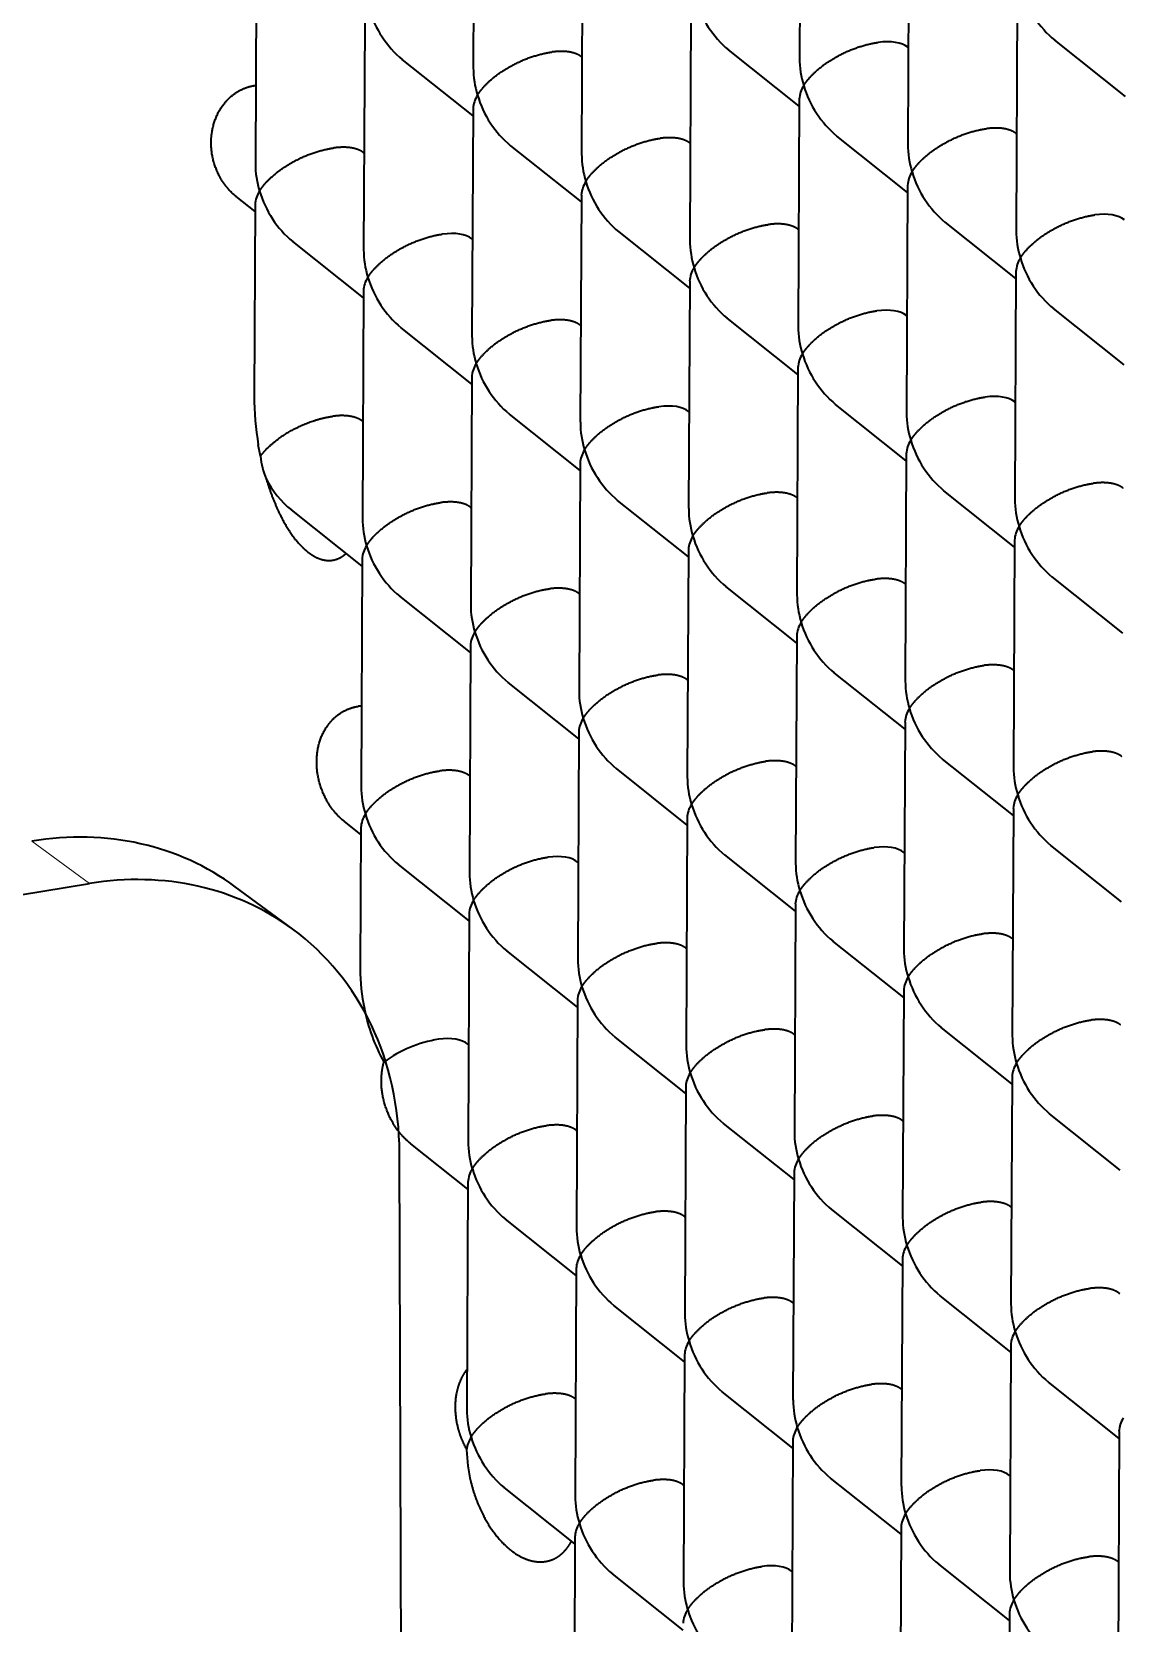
# Model space of a CAD drawing. Extents: x 23 to 587, y 4 to 413.
# Drawn here: x 412.89 to 417.68, y 133.64 to 140.64 of the extents above; entities that cross this region are included whole.
import ezdxf

# ---------------------------------------------------------------- set-up
doc = ezdxf.new("R2010")
doc.units = 0
doc.layers.get('0').update_dxf_attribs({"lineweight": 13})

# ---------------------------------------------------------------- blocks, each defined once
blk = doc.blocks.new('BLOCK6941')
at = {"color": 7, "lineweight": 35, "ltscale": 0.050027}
for p, q in [((-19.881, -3.025), (-19.891, -5.026)), ((-22.752, -3.11), (-22.761, -5.111)), ((-21.799, -3.869), (-21.808, -5.87)), ((-18.928, -3.784), (-18.938, -5.785)), ((-24.669, -3.954), (-24.679, -5.955)), ((-17.975, -4.544), (-17.985, -6.545)), ((-23.716, -4.713), (-23.726, -6.714)), ((-20.846, -4.628), (-20.855, -6.629)), ((-19.893, -5.388), (-19.902, -7.389)), ((-22.763, -5.472), (-22.773, -7.473)), ((-18.939, -6.147), (-18.949, -8.148)), ((-21.81, -6.232), (-21.82, -8.233)), ((-20.857, -6.991), (-20.867, -8.992)), ((-17.986, -6.906), (-17.996, -8.907)), ((-23.728, -7.076), (-23.737, -9.077)), ((-22.775, -7.835), (-22.784, -9.836)), ((-19.904, -7.75), (-19.914, -9.751)), ((-18.951, -8.51), (-18.96, -10.511)), ((-21.821, -8.594), (-21.831, -10.595)), ((-20.868, -9.354), (-20.878, -11.355)), ((-17.998, -9.269), (-18.007, -11.27)), ((-23.739, -9.438), (-23.749, -11.439)), ((-22.786, -10.198), (-22.795, -12.199)), ((-19.915, -10.113), (-19.925, -12.114)), ((-18.962, -10.872), (-18.972, -12.874)), ((-21.833, -10.957), (-21.842, -12.958)), ((-20.88, -11.716), (-20.889, -13.718)), ((-18.009, -11.632), (-18.019, -13.633)), ((-22.797, -12.561), (-22.807, -14.562)), ((-19.927, -12.476), (-19.936, -14.477)), ((-18.974, -13.235), (-18.983, -15.236)), ((-21.844, -13.32), (-21.854, -15.321)), ((-18.02, -13.995), (-18.03, -15.996)), ((-20.891, -14.079), (-20.901, -16.08)), ((-19.938, -14.839), (-19.948, -16.84)), ((-22.809, -14.923), (-22.818, -16.924)), ((-21.855, -15.683), (-21.865, -17.684)), ((-18.985, -15.598), (-18.995, -17.599)), ((-18.032, -16.357), (-18.041, -18.358)), ((-20.902, -16.442), (-20.912, -18.443)), ((-19.949, -17.201), (-19.959, -19.202)), ((-17.079, -17.117), (-17.088, -19.118)), ((-21.867, -18.045), (-21.876, -20.046)), ((-18.996, -17.961), (-19.006, -19.962)), ((-18.043, -18.72), (-18.053, -20.721))]:
    blk.add_line(p, q, dxfattribs=at)
at = {"color": 7, "lineweight": 35, "ltscale": 0.019884}
for p, q in [((-17.022, -5.365), (-17.644, -4.869)), ((-22.763, -5.534), (-23.386, -5.038)), ((-19.893, -5.449), (-20.515, -4.954)), ((-18.94, -6.209), (-19.562, -5.713)), ((-21.81, -6.293), (-22.432, -5.798)), ((-20.857, -7.053), (-21.479, -6.557)), ((-17.987, -6.968), (-18.609, -6.472)), ((-23.728, -7.137), (-24.35, -6.642)), ((-17.034, -7.727), (-17.656, -7.232)), ((-22.775, -7.897), (-23.397, -7.401)), ((-19.904, -7.812), (-20.526, -7.316)), ((-18.951, -8.571), (-19.573, -8.076)), ((-21.822, -8.656), (-22.444, -8.16)), ((-20.869, -9.415), (-21.491, -8.92)), ((-17.998, -9.331), (-18.62, -8.835)), ((-23.739, -9.5), (-24.361, -9.004)), ((-17.045, -10.09), (-17.667, -9.594)), ((-22.786, -10.259), (-23.408, -9.764)), ((-19.916, -10.175), (-20.538, -9.679)), ((-18.962, -10.934), (-19.585, -10.438)), ((-21.833, -11.019), (-22.455, -10.523)), ((-18.009, -11.693), (-18.631, -11.198)), ((-20.88, -11.778), (-21.502, -11.282)), ((-19.927, -12.537), (-20.549, -12.042)), ((-17.056, -12.453), (-17.678, -11.957)), ((-22.798, -12.622), (-23.42, -12.126)), ((-21.844, -13.381), (-22.467, -12.886)), ((-18.974, -13.297), (-19.596, -12.801)), ((-18.021, -14.056), (-18.643, -13.561)), ((-20.891, -14.141), (-21.513, -13.645)), ((-19.938, -14.9), (-20.56, -14.405)), ((-17.068, -14.816), (-17.69, -14.32)), ((-21.856, -15.744), (-22.478, -15.249)), ((-18.985, -15.66), (-19.607, -15.164)), ((-18.032, -16.419), (-18.654, -15.923)), ((-20.903, -16.504), (-21.525, -16.008)), ((-19.95, -17.263), (-20.572, -16.767)), ((-17.079, -17.178), (-17.701, -16.683)), ((-21.867, -18.107), (-22.489, -17.611)), ((-18.997, -18.022), (-19.619, -17.527)), ((-18.043, -18.782), (-18.666, -18.286)), ((-20.914, -18.866), (-21.536, -18.371))]:
    blk.add_line(p, q, dxfattribs=at)
at = {"color": 7, "lineweight": 35, "ltscale": 0.00016101}
for p, q in [((-21.804, -5.02), (-21.809, -5.016)), ((-18.934, -4.935), (-18.939, -4.931)), ((-17.981, -5.694), (-17.986, -5.69)), ((-23.722, -5.864), (-23.727, -5.86)), ((-20.851, -5.779), (-20.856, -5.775)), ((-19.898, -6.538), (-19.903, -6.534)), ((-22.769, -6.623), (-22.774, -6.619)), ((-21.816, -7.382), (-21.821, -7.378)), ((-18.945, -7.298), (-18.95, -7.294)), ((-17.992, -8.057), (-17.997, -8.053)), ((-20.863, -8.142), (-20.868, -8.138)), ((-19.909, -8.901), (-19.914, -8.897)), ((-22.78, -8.986), (-22.785, -8.982)), ((-18.956, -9.66), (-18.961, -9.656)), ((-21.827, -9.745), (-21.832, -9.741)), ((-20.874, -10.504), (-20.879, -10.5)), ((-18.003, -10.42), (-18.008, -10.416)), ((-22.791, -11.348), (-22.796, -11.344)), ((-19.921, -11.264), (-19.926, -11.26)), ((-18.968, -12.023), (-18.973, -12.019)), ((-21.838, -12.108), (-21.843, -12.104)), ((-20.885, -12.867), (-20.89, -12.863)), ((-18.015, -12.782), (-18.02, -12.778)), ((-19.932, -13.626), (-19.937, -13.622)), ((-18.979, -14.386), (-18.984, -14.382)), ((-21.85, -14.47), (-21.855, -14.466)), ((-20.897, -15.23), (-20.902, -15.226)), ((-18.026, -15.145), (-18.031, -15.141)), ((-17.073, -15.905), (-17.078, -15.901)), ((-19.944, -15.989), (-19.949, -15.985)), ((-18.99, -16.749), (-18.995, -16.745)), ((-21.861, -16.833), (-21.866, -16.829)), ((-18.037, -17.508), (-18.042, -17.504)), ((-20.908, -17.593), (-20.913, -17.589)), ((-19.955, -18.352), (-19.96, -18.348)), ((-17.084, -18.267), (-17.089, -18.263))]:
    blk.add_line(p, q, dxfattribs=at)
at = {"color": 7, "lineweight": 35, "ltscale": 0.005342}
blk.add_line((-24.681, -6.378), (-24.848, -6.245), dxfattribs=at)
at = {"color": 7, "lineweight": 35, "ltscale": 0.042093}
blk.add_line((-24.681, -6.316), (-24.689, -8), dxfattribs=at)
at = {"color": 7, "lineweight": 35, "ltscale": 0.00016096}
blk.add_line((-23.733, -8.226), (-23.738, -8.222), dxfattribs=at)
at = {"color": 7, "lineweight": 35, "ltscale": 0.002564}
blk.add_line((-24.634, -8.531), (-24.653, -8.431), dxfattribs=at)
at = {"color": 7, "lineweight": 35, "ltscale": 0.000632191}
blk.add_line((-23.745, -10.731), (-23.77, -10.733), dxfattribs=at)
at = {"color": 7, "lineweight": 35, "ltscale": 0.0046}
blk.add_line((-23.751, -11.863), (-23.895, -11.748), dxfattribs=at)
at = {"color": 7, "lineweight": 35, "ltscale": 0.031039}
blk.add_line((-23.75, -11.801), (-23.756, -13.043), dxfattribs=at)
at = {"color": 7, "lineweight": 35, "ltscale": 0.000160874}
blk.add_line((-22.803, -13.711), (-22.808, -13.707), dxfattribs=at)
at = {"color": 7, "lineweight": 35, "ltscale": 0.016025}
blk.add_line((-22.809, -14.985), (-23.31, -14.585), dxfattribs=at)
at = {"color": 7, "lineweight": 35}
for centre, radius, start, end in [((-17.06, -4.168), 0.913, 196.3619, 230.1623), ((-22.801, -4.338), 0.913, 196.3594, 230.1725), ((-19.93, -4.253), 0.913, 196.3619, 230.1623), ((-19.054, -5.023), 0.837, 180.2046, 197.1191), ((-21.924, -5.108), 0.837, 180.2046, 197.1191), ((-19.654, -5.402), 0.239, 146.5034, 176.6622), ((-18.977, -5.012), 0.913, 196.3619, 230.1623), ((-22.525, -5.486), 0.239, 146.5034, 176.6622), ((-21.848, -5.097), 0.913, 196.3619, 230.1623), ((-20.971, -5.867), 0.837, 180.2046, 197.1191), ((-18.101, -5.782), 0.837, 180.1991, 197.116), ((-23.842, -5.952), 0.837, 180.2046, 197.1191), ((-21.572, -6.246), 0.239, 146.5034, 176.6622), ((-20.895, -5.856), 0.913, 196.3619, 230.1623), ((-18.701, -6.161), 0.239, 146.5296, 176.692), ((-18.024, -5.772), 0.913, 196.3619, 230.1623), ((-24.443, -6.33), 0.239, 146.5034, 176.6622), ((-23.765, -5.941), 0.913, 196.3619, 230.1623), ((-17.147, -6.542), 0.837, 180.1991, 197.116), ((-22.889, -6.711), 0.837, 180.2046, 197.1191), ((-20.018, -6.626), 0.837, 180.2046, 197.1191), ((-17.748, -6.92), 0.239, 146.5034, 176.6622), ((-17.071, -6.531), 0.913, 196.3594, 230.1725), ((-23.49, -7.09), 0.239, 146.5034, 176.6622), ((-22.812, -6.7), 0.913, 196.3619, 230.1623), ((-20.619, -7.005), 0.239, 146.5034, 176.6622), ((-19.942, -6.616), 0.913, 196.3619, 230.1623), ((-19.065, -7.386), 0.837, 180.2046, 197.1191), ((-21.936, -7.47), 0.837, 180.2046, 197.1191), ((-19.666, -7.764), 0.239, 146.5034, 176.6622), ((-18.988, -7.375), 0.913, 196.3619, 230.1623), ((-22.536, -7.849), 0.239, 146.5296, 176.692), ((-21.859, -7.46), 0.913, 196.3619, 230.1623), ((-22.152, -8.004), 2.537, 179.9069, 189.6781), ((-20.982, -8.23), 0.837, 180.2046, 197.1191), ((-18.112, -8.145), 0.837, 180.2046, 197.1191), ((-18.713, -8.524), 0.239, 146.5034, 176.6622), ((-18.035, -8.134), 0.913, 196.3619, 230.1623), ((-23.972, -8.471), 0.664, 185.2249, 203.1124), ((-21.583, -8.608), 0.239, 146.5034, 176.6622), ((-20.906, -8.219), 0.913, 196.3619, 230.1623), ((-23.809, -8.33), 0.872, 207.3869, 230.6764), ((-17.159, -8.904), 0.837, 180.2046, 197.1191), ((-22.9, -9.074), 0.837, 180.2046, 197.1191), ((-20.029, -8.989), 0.837, 180.2046, 197.1191), ((-20.63, -9.368), 0.239, 146.5296, 176.692), ((-19.953, -8.978), 0.913, 196.3619, 230.1623), ((-17.76, -9.283), 0.239, 146.5034, 176.6622), ((-17.082, -8.894), 0.913, 196.3619, 230.1623), ((-23.501, -9.452), 0.239, 146.5034, 176.6622), ((-22.824, -9.063), 0.913, 196.3619, 230.1623), ((-19.076, -9.748), 0.837, 180.2046, 197.1191), ((-21.947, -9.833), 0.837, 180.2046, 197.1191), ((-22.548, -10.212), 0.239, 146.5034, 176.6622), ((-21.871, -9.822), 0.913, 196.3594, 230.1725), ((-19.677, -10.127), 0.239, 146.5296, 176.692), ((-19, -9.738), 0.913, 196.3619, 230.1623), ((-20.994, -10.592), 0.837, 180.2046, 197.1191), ((-18.123, -10.508), 0.837, 180.2046, 197.1191), ((-18.724, -10.886), 0.239, 146.5296, 176.692), ((-18.047, -10.497), 0.913, 196.3619, 230.1623), ((-21.595, -10.971), 0.239, 146.5296, 176.692), ((-20.917, -10.582), 0.913, 196.3619, 230.1623), ((-17.17, -11.267), 0.837, 180.2046, 197.1191), ((-22.911, -11.436), 0.837, 180.2046, 197.1191), ((-20.041, -11.352), 0.837, 180.2046, 197.1191), ((-20.642, -11.73), 0.239, 146.5034, 176.6622), ((-19.964, -11.341), 0.913, 196.3619, 230.1623), ((-17.771, -11.646), 0.239, 146.5034, 176.6622), ((-17.094, -11.256), 0.913, 196.3619, 230.1623), ((-23.512, -11.815), 0.239, 146.5034, 176.6622), ((-22.835, -11.426), 0.913, 196.3619, 230.1623), ((-19.088, -12.111), 0.837, 180.2046, 197.1191), ((-21.958, -12.196), 0.837, 180.2046, 197.1191), ((-22.559, -12.574), 0.239, 146.5034, 176.6622), ((-21.882, -12.185), 0.913, 196.3594, 230.1725), ((-19.689, -12.49), 0.239, 146.5296, 176.692), ((-19.011, -12.1), 0.913, 196.3619, 230.1623), ((-18.135, -12.871), 0.837, 180.2046, 197.1191), ((-21.005, -12.955), 0.837, 180.2046, 197.1191), ((-22.053, -13.044), 1.703, 179.9703, 191.881), ((-18.735, -13.249), 0.239, 146.5034, 176.6622), ((-18.058, -12.86), 0.913, 196.3619, 230.1623), ((-21.606, -13.334), 0.239, 146.5034, 176.6622), ((-20.929, -12.944), 0.913, 196.3619, 230.1623), ((-22.118, -13.074), 1.634, 191.3141, 208.9389), ((-22.896, -14.749), 1.098, 99.0189, 126.3608), ((-20.052, -13.715), 0.837, 180.2046, 197.1191), ((-17.181, -13.63), 0.837, 180.2046, 197.1191), ((-20.653, -14.093), 0.239, 146.5296, 176.692), ((-19.976, -13.704), 0.913, 196.3619, 230.1623), ((-17.782, -14.008), 0.239, 146.5034, 176.6622), ((-17.105, -13.619), 0.913, 196.3619, 230.1623), ((-21.97, -14.559), 0.837, 180.2046, 197.1191), ((-19.099, -14.474), 0.837, 180.2046, 197.1191), ((-22.57, -14.937), 0.239, 146.5296, 176.692), ((-21.893, -14.548), 0.913, 196.3619, 230.1623), ((-19.7, -14.852), 0.239, 146.5034, 176.6622), ((-19.023, -14.463), 0.913, 196.3619, 230.1623), ((-18.146, -15.233), 0.837, 180.1991, 197.116), ((-21.017, -15.318), 0.837, 180.1991, 197.116), ((-18.747, -15.612), 0.239, 146.5296, 176.692), ((-18.069, -15.222), 0.913, 196.3619, 230.1623), ((-21.617, -15.696), 0.239, 146.5034, 176.6622), ((-20.94, -15.307), 0.913, 196.3619, 230.1623), ((-20.063, -16.077), 0.837, 180.2046, 197.1191), ((-17.193, -15.993), 0.837, 180.2046, 197.1191), ((-17.794, -16.371), 0.239, 146.5296, 176.692), ((-17.116, -15.982), 0.913, 196.3619, 230.1623), ((-20.664, -16.456), 0.239, 146.5296, 176.692), ((-19.987, -16.066), 0.913, 196.3619, 230.1623), ((-21.981, -16.921), 0.837, 180.2046, 197.1191), ((-19.11, -16.837), 0.837, 180.1991, 197.116), ((-19.711, -17.215), 0.239, 146.5296, 176.692), ((-19.034, -16.826), 0.913, 196.3619, 230.1623), ((-16.841, -17.131), 0.239, 146.5034, 176.6622), ((-22.574, -17.303), 0.247, 146.9168, 174.2888), ((-21.904, -16.91), 0.913, 196.3619, 230.1623), ((-21.546, -17.256), 1.274, 181.0167, 193.8068), ((-18.157, -17.596), 0.837, 180.2046, 197.1191), ((-21.028, -17.681), 0.837, 180.2046, 197.1191), ((-21.629, -18.059), 0.239, 146.5296, 176.692), ((-20.951, -17.67), 0.913, 196.3619, 230.1623), ((-18.758, -17.975), 0.239, 146.5034, 176.6622), ((-18.081, -17.585), 0.913, 196.3619, 230.1623), ((-20.075, -18.44), 0.837, 180.2046, 197.1191), ((-17.204, -18.355), 0.837, 180.1991, 197.116), ((-17.805, -18.734), 0.239, 146.5296, 176.692), ((-17.128, -18.344), 0.913, 196.3619, 230.1623), ((-20.676, -18.819), 0.239, 146.5034, 176.6622), ((-19.998, -18.429), 0.913, 196.3619, 230.1623)]:
    blk.add_arc(centre, radius, start, end, dxfattribs=at)
for centre, ratio, start_param, end_param in [((-19.392, -5.209), 0.464922, 0.221717, 0.956598), ((-17.485, -6.728), 0.464922, 0.221717, 0.956598), ((-23.227, -6.897), 0.464922, 0.221717, 0.956598), ((-19.403, -7.572), 0.464922, 0.221717, 0.956598), ((-21.32, -8.416), 0.464922, 0.221717, 0.956598), ((-18.45, -8.331), 0.464922, 0.221717, 0.956598), ((-22.296, -12.382), 0.464922, 0.221717, 0.956598), ((-19.426, -12.297), 0.464922, 0.221717, 0.956598), ((-23.261, -13.985), 0.46493, 0.221707, 0.956626), ((-18.495, -17.782), 0.464922, 0.221717, 0.956598), ((-20.413, -18.626), 0.464922, 0.221717, 0.956598)]:
    blk.add_ellipse(centre, major_axis=(0.489, 0.234), ratio=ratio, start_param=start_param, end_param=end_param, dxfattribs=at)
for points, knots in [([(-19.854, -5.27), (-19.838, -5.243), (-19.819, -5.216), (-19.795, -5.19), (-19.712, -5.106), (-19.598, -5.027), (-19.505, -4.976), (-19.381, -4.926), (-19.256, -4.898), (-19.237, -4.894), (-19.218, -4.891), (-19.199, -4.889)], [0, 0, 0, 0, 0, 0, 0.437223, 0.437223, 0.437223, 1.382095, 1.382095, 1.382095, 1.555484, 1.555484, 1.555484, 1.555484, 1.555484, 1.555484]), ([(-22.725, -5.354), (-22.709, -5.328), (-22.689, -5.301), (-22.666, -5.274), (-22.583, -5.191), (-22.469, -5.112), (-22.375, -5.06), (-22.252, -5.01), (-22.127, -4.983), (-22.108, -4.979), (-22.088, -4.976), (-22.069, -4.973)], [0, 0, 0, 0, 0, 0, 0.437223, 0.437223, 0.437223, 1.382095, 1.382095, 1.382095, 1.555484, 1.555484, 1.555484, 1.555484, 1.555484, 1.555484]), ([(-21.809, -5.016), (-21.833, -4.997), (-21.864, -4.982), (-21.902, -4.971), (-21.961, -4.965), (-22.026, -4.969), (-22.04, -4.97), (-22.055, -4.971), (-22.069, -4.973)], [0, 0, 0, 0, 0, 0, 0.4890695, 0.4890695, 0.4890695, 0.6239272, 0.6239272, 0.6239272, 0.6239272, 0.6239272, 0.6239272]), ([(-24.848, -6.245), (-24.907, -6.198), (-24.957, -6.14), (-24.998, -6.075), (-25.059, -5.932), (-25.075, -5.779), (-25.071, -5.702), (-25.04, -5.552), (-24.961, -5.423), (-24.911, -5.368), (-24.832, -5.311), (-24.743, -5.28), (-24.721, -5.274), (-24.7, -5.27), (-24.678, -5.267)], [0, 0, 0, 0, 0, 0, 0.659909, 0.659909, 0.659909, 1.321798, 1.321798, 1.321798, 1.977502, 1.977502, 1.977502, 2.178351, 2.178351, 2.178351, 2.178351, 2.178351, 2.178351]), ([(-21.771, -6.114), (-21.756, -6.087), (-21.736, -6.06), (-21.713, -6.034), (-21.63, -5.95), (-21.516, -5.871), (-21.422, -5.82), (-21.299, -5.77), (-21.174, -5.742), (-21.154, -5.738), (-21.135, -5.735), (-21.116, -5.733)], [0, 0, 0, 0, 0, 0, 0.437223, 0.437223, 0.437223, 1.382095, 1.382095, 1.382095, 1.555484, 1.555484, 1.555484, 1.555484, 1.555484, 1.555484]), ([(-20.856, -5.775), (-20.88, -5.756), (-20.911, -5.741), (-20.949, -5.731), (-21.007, -5.725), (-21.073, -5.728), (-21.087, -5.729), (-21.102, -5.731), (-21.116, -5.733)], [0, 0, 0, 0, 0, 0, 0.4890695, 0.4890695, 0.4890695, 0.6239272, 0.6239272, 0.6239272, 0.6239272, 0.6239272, 0.6239272]), ([(-18.901, -6.029), (-18.885, -6.003), (-18.866, -5.976), (-18.842, -5.949), (-18.759, -5.866), (-18.645, -5.787), (-18.552, -5.735), (-18.428, -5.685), (-18.303, -5.657), (-18.284, -5.654), (-18.265, -5.65), (-18.246, -5.648)], [0, 0, 0, 0, 0, 0, 0.437223, 0.437223, 0.437223, 1.382095, 1.382095, 1.382095, 1.555484, 1.555484, 1.555484, 1.555484, 1.555484, 1.555484]), ([(-17.986, -5.69), (-18.009, -5.672), (-18.04, -5.657), (-18.078, -5.646), (-18.137, -5.64), (-18.202, -5.643), (-18.216, -5.645), (-18.231, -5.646), (-18.246, -5.648)], [0, 0, 0, 0, 0, 0, 0.4890695, 0.4890695, 0.4890695, 0.6239272, 0.6239272, 0.6239272, 0.6239272, 0.6239272, 0.6239272]), ([(-24.642, -6.198), (-24.626, -6.172), (-24.607, -6.145), (-24.583, -6.118), (-24.5, -6.035), (-24.386, -5.956), (-24.293, -5.904), (-24.169, -5.854), (-24.044, -5.827), (-24.025, -5.823), (-24.006, -5.82), (-23.987, -5.817)], [0, 0, 0, 0, 0, 0, 0.437223, 0.437223, 0.437223, 1.382095, 1.382095, 1.382095, 1.555484, 1.555484, 1.555484, 1.555484, 1.555484, 1.555484]), ([(-23.727, -5.86), (-23.75, -5.841), (-23.781, -5.826), (-23.82, -5.815), (-23.878, -5.809), (-23.943, -5.813), (-23.958, -5.814), (-23.972, -5.815), (-23.987, -5.817)], [0, 0, 0, 0, 0, 0, 0.4890695, 0.4890695, 0.4890695, 0.6239272, 0.6239272, 0.6239272, 0.6239272, 0.6239272, 0.6239272]), ([(-17.948, -6.788), (-17.932, -6.762), (-17.913, -6.735), (-17.889, -6.708), (-17.806, -6.625), (-17.692, -6.546), (-17.599, -6.494), (-17.475, -6.444), (-17.35, -6.417), (-17.331, -6.413), (-17.312, -6.41), (-17.293, -6.407)], [0, 0, 0, 0, 0, 0, 0.437223, 0.437223, 0.437223, 1.382095, 1.382095, 1.382095, 1.555484, 1.555484, 1.555484, 1.555484, 1.555484, 1.555484]), ([(-23.689, -6.958), (-23.673, -6.931), (-23.654, -6.904), (-23.63, -6.878), (-23.547, -6.794), (-23.433, -6.715), (-23.34, -6.664), (-23.216, -6.614), (-23.091, -6.586), (-23.072, -6.582), (-23.053, -6.579), (-23.034, -6.577)], [0, 0, 0, 0, 0, 0, 0.437223, 0.437223, 0.437223, 1.382095, 1.382095, 1.382095, 1.555484, 1.555484, 1.555484, 1.555484, 1.555484, 1.555484]), ([(-20.818, -6.873), (-20.803, -6.847), (-20.783, -6.82), (-20.76, -6.793), (-20.677, -6.71), (-20.563, -6.631), (-20.469, -6.579), (-20.346, -6.529), (-20.221, -6.501), (-20.201, -6.498), (-20.182, -6.494), (-20.163, -6.492)], [0, 0, 0, 0, 0, 0, 0.437223, 0.437223, 0.437223, 1.382095, 1.382095, 1.382095, 1.555484, 1.555484, 1.555484, 1.555484, 1.555484, 1.555484]), ([(-19.903, -6.534), (-19.927, -6.516), (-19.957, -6.501), (-19.996, -6.49), (-20.054, -6.484), (-20.12, -6.487), (-20.134, -6.489), (-20.149, -6.49), (-20.163, -6.492)], [0, 0, 0, 0, 0, 0, 0.4890695, 0.4890695, 0.4890695, 0.6239272, 0.6239272, 0.6239272, 0.6239272, 0.6239272, 0.6239272]), ([(-19.865, -7.632), (-19.849, -7.606), (-19.83, -7.579), (-19.806, -7.552), (-19.724, -7.469), (-19.609, -7.39), (-19.516, -7.338), (-19.393, -7.288), (-19.268, -7.261), (-19.248, -7.257), (-19.229, -7.254), (-19.21, -7.251)], [0, 0, 0, 0, 0, 0, 0.437223, 0.437223, 0.437223, 1.382095, 1.382095, 1.382095, 1.555484, 1.555484, 1.555484, 1.555484, 1.555484, 1.555484]), ([(-22.736, -7.717), (-22.72, -7.691), (-22.701, -7.664), (-22.677, -7.637), (-22.594, -7.554), (-22.48, -7.475), (-22.387, -7.423), (-22.263, -7.373), (-22.138, -7.345), (-22.119, -7.342), (-22.1, -7.338), (-22.081, -7.336)], [0, 0, 0, 0, 0, 0, 0.437223, 0.437223, 0.437223, 1.382095, 1.382095, 1.382095, 1.555484, 1.555484, 1.555484, 1.555484, 1.555484, 1.555484]), ([(-21.821, -7.378), (-21.844, -7.36), (-21.875, -7.345), (-21.913, -7.334), (-21.972, -7.328), (-22.037, -7.331), (-22.051, -7.333), (-22.066, -7.334), (-22.081, -7.336)], [0, 0, 0, 0, 0, 0, 0.4890695, 0.4890695, 0.4890695, 0.6239272, 0.6239272, 0.6239272, 0.6239272, 0.6239272, 0.6239272]), ([(-21.783, -8.476), (-21.767, -8.45), (-21.748, -8.423), (-21.724, -8.396), (-21.641, -8.313), (-21.527, -8.234), (-21.434, -8.182), (-21.31, -8.132), (-21.185, -8.105), (-21.166, -8.101), (-21.147, -8.098), (-21.128, -8.095)], [0, 0, 0, 0, 0, 0, 0.437223, 0.437223, 0.437223, 1.382095, 1.382095, 1.382095, 1.555484, 1.555484, 1.555484, 1.555484, 1.555484, 1.555484]), ([(-18.912, -8.392), (-18.896, -8.365), (-18.877, -8.338), (-18.853, -8.312), (-18.77, -8.229), (-18.656, -8.149), (-18.563, -8.098), (-18.44, -8.048), (-18.315, -8.02), (-18.295, -8.016), (-18.276, -8.013), (-18.257, -8.011)], [0, 0, 0, 0, 0, 0, 0.437223, 0.437223, 0.437223, 1.382095, 1.382095, 1.382095, 1.555484, 1.555484, 1.555484, 1.555484, 1.555484, 1.555484]), ([(-24.634, -8.531), (-24.59, -8.471), (-24.528, -8.41), (-24.451, -8.352), (-24.314, -8.271), (-24.155, -8.214), (-24.102, -8.198), (-24.049, -8.187), (-23.998, -8.18)], [0, 0, 0, 0, 0, 0, 0.998864, 0.998864, 0.998864, 1.466035, 1.466035, 1.466035, 1.466035, 1.466035, 1.466035]), ([(-23.738, -8.222), (-23.762, -8.204), (-23.793, -8.189), (-23.831, -8.178), (-23.889, -8.172), (-23.955, -8.175), (-23.969, -8.177), (-23.984, -8.178), (-23.998, -8.18)], [0, 0, 0, 0, 0, 0, 0.4890745, 0.4890745, 0.4890745, 0.6239337, 0.6239337, 0.6239337, 0.6239337, 0.6239337, 0.6239337]), ([(-24.583, -8.731), (-24.551, -8.841), (-24.511, -8.949), (-24.465, -9.051), (-24.387, -9.194), (-24.284, -9.316), (-24.252, -9.348), (-24.199, -9.392), (-24.139, -9.424), (-24.118, -9.434), (-24.083, -9.445), (-24.047, -9.449), (-24.032, -9.45), (-24.003, -9.449), (-23.975, -9.442), (-23.961, -9.438), (-23.935, -9.427), (-23.912, -9.412), (-23.901, -9.405), (-23.891, -9.396), (-23.881, -9.387)], [0, 0, 0, 0, 0, 0, 0.992462, 0.992462, 0.992462, 1.389048, 1.389048, 1.389048, 1.587026, 1.587026, 1.587026, 1.718241, 1.718241, 1.718241, 1.8486, 1.8486, 1.8486, 1.968943, 1.968943, 1.968943, 1.968943, 1.968943, 1.968943]), ([(-17.959, -9.151), (-17.943, -9.125), (-17.924, -9.098), (-17.9, -9.071), (-17.817, -8.988), (-17.703, -8.909), (-17.61, -8.857), (-17.486, -8.807), (-17.361, -8.779), (-17.342, -8.776), (-17.323, -8.773), (-17.304, -8.77)], [0, 0, 0, 0, 0, 0, 0.437223, 0.437223, 0.437223, 1.382095, 1.382095, 1.382095, 1.555484, 1.555484, 1.555484, 1.555484, 1.555484, 1.555484]), ([(-17.044, -8.812), (-17.067, -8.794), (-17.098, -8.779), (-17.137, -8.768), (-17.195, -8.762), (-17.26, -8.765), (-17.275, -8.767), (-17.289, -8.768), (-17.304, -8.77)], [0, 0, 0, 0, 0, 0, 0.4890695, 0.4890695, 0.4890695, 0.6239272, 0.6239272, 0.6239272, 0.6239272, 0.6239272, 0.6239272]), ([(-23.7, -9.32), (-23.685, -9.294), (-23.665, -9.267), (-23.642, -9.24), (-23.559, -9.157), (-23.444, -9.078), (-23.351, -9.026), (-23.228, -8.976), (-23.103, -8.949), (-23.083, -8.945), (-23.064, -8.942), (-23.045, -8.939)], [0, 0, 0, 0, 0, 0, 0.437223, 0.437223, 0.437223, 1.382095, 1.382095, 1.382095, 1.555484, 1.555484, 1.555484, 1.555484, 1.555484, 1.555484]), ([(-22.785, -8.982), (-22.808, -8.963), (-22.839, -8.948), (-22.878, -8.937), (-22.936, -8.932), (-23.002, -8.935), (-23.016, -8.936), (-23.03, -8.937), (-23.045, -8.939)], [0, 0, 0, 0, 0, 0, 0.4890695, 0.4890695, 0.4890695, 0.6239272, 0.6239272, 0.6239272, 0.6239272, 0.6239272, 0.6239272]), ([(-20.83, -9.236), (-20.814, -9.209), (-20.795, -9.182), (-20.771, -9.156), (-20.688, -9.073), (-20.574, -8.993), (-20.481, -8.942), (-20.357, -8.892), (-20.232, -8.864), (-20.213, -8.86), (-20.194, -8.857), (-20.175, -8.855)], [0, 0, 0, 0, 0, 0, 0.437223, 0.437223, 0.437223, 1.382095, 1.382095, 1.382095, 1.555484, 1.555484, 1.555484, 1.555484, 1.555484, 1.555484]), ([(-19.914, -8.897), (-19.938, -8.878), (-19.969, -8.863), (-20.007, -8.853), (-20.066, -8.847), (-20.131, -8.85), (-20.145, -8.851), (-20.16, -8.853), (-20.175, -8.855)], [0, 0, 0, 0, 0, 0, 0.4890695, 0.4890695, 0.4890695, 0.6239272, 0.6239272, 0.6239272, 0.6239272, 0.6239272, 0.6239272]), ([(-19.877, -9.995), (-19.861, -9.969), (-19.841, -9.942), (-19.818, -9.915), (-19.735, -9.832), (-19.621, -9.753), (-19.528, -9.701), (-19.404, -9.651), (-19.279, -9.623), (-19.26, -9.62), (-19.24, -9.617), (-19.222, -9.614)], [0, 0, 0, 0, 0, 0, 0.437223, 0.437223, 0.437223, 1.382095, 1.382095, 1.382095, 1.555484, 1.555484, 1.555484, 1.555484, 1.555484, 1.555484]), ([(-18.961, -9.656), (-18.985, -9.638), (-19.016, -9.623), (-19.054, -9.612), (-19.113, -9.606), (-19.178, -9.609), (-19.192, -9.611), (-19.207, -9.612), (-19.222, -9.614)], [0, 0, 0, 0, 0, 0, 0.4890695, 0.4890695, 0.4890695, 0.6239272, 0.6239272, 0.6239272, 0.6239272, 0.6239272, 0.6239272]), ([(-22.747, -10.08), (-22.731, -10.053), (-22.712, -10.026), (-22.688, -10), (-22.605, -9.917), (-22.491, -9.837), (-22.398, -9.786), (-22.275, -9.736), (-22.15, -9.708), (-22.13, -9.704), (-22.111, -9.701), (-22.092, -9.699)], [0, 0, 0, 0, 0, 0, 0.437223, 0.437223, 0.437223, 1.382095, 1.382095, 1.382095, 1.555484, 1.555484, 1.555484, 1.555484, 1.555484, 1.555484]), ([(-21.832, -9.741), (-21.855, -9.722), (-21.886, -9.707), (-21.925, -9.697), (-21.983, -9.691), (-22.048, -9.694), (-22.063, -9.695), (-22.077, -9.697), (-22.092, -9.699)], [0, 0, 0, 0, 0, 0, 0.4890695, 0.4890695, 0.4890695, 0.6239272, 0.6239272, 0.6239272, 0.6239272, 0.6239272, 0.6239272]), ([(-21.794, -10.839), (-21.778, -10.813), (-21.759, -10.786), (-21.735, -10.759), (-21.652, -10.676), (-21.538, -10.597), (-21.445, -10.545), (-21.321, -10.495), (-21.196, -10.467), (-21.177, -10.464), (-21.158, -10.461), (-21.139, -10.458)], [0, 0, 0, 0, 0, 0, 0.437223, 0.437223, 0.437223, 1.382095, 1.382095, 1.382095, 1.555484, 1.555484, 1.555484, 1.555484, 1.555484, 1.555484]), ([(-20.879, -10.5), (-20.902, -10.482), (-20.933, -10.467), (-20.972, -10.456), (-21.03, -10.45), (-21.095, -10.453), (-21.11, -10.455), (-21.124, -10.456), (-21.139, -10.458)], [0, 0, 0, 0, 0, 0, 0.4890695, 0.4890695, 0.4890695, 0.6239272, 0.6239272, 0.6239272, 0.6239272, 0.6239272, 0.6239272]), ([(-18.924, -10.754), (-18.908, -10.728), (-18.888, -10.701), (-18.865, -10.675), (-18.782, -10.591), (-18.668, -10.512), (-18.574, -10.46), (-18.451, -10.411), (-18.326, -10.383), (-18.307, -10.379), (-18.287, -10.376), (-18.268, -10.373)], [0, 0, 0, 0, 0, 0, 0.437223, 0.437223, 0.437223, 1.382095, 1.382095, 1.382095, 1.555484, 1.555484, 1.555484, 1.555484, 1.555484, 1.555484]), ([(-18.008, -10.416), (-18.032, -10.397), (-18.063, -10.382), (-18.101, -10.372), (-18.16, -10.366), (-18.225, -10.369), (-18.239, -10.37), (-18.254, -10.371), (-18.268, -10.373)], [0, 0, 0, 0, 0, 0, 0.4890695, 0.4890695, 0.4890695, 0.6239272, 0.6239272, 0.6239272, 0.6239272, 0.6239272, 0.6239272]), ([(-23.895, -11.748), (-23.956, -11.699), (-24.01, -11.639), (-24.053, -11.571), (-24.12, -11.426), (-24.144, -11.27), (-24.146, -11.191), (-24.124, -11.037), (-24.054, -10.902), (-24.006, -10.842), (-23.928, -10.781), (-23.837, -10.747), (-23.815, -10.741), (-23.793, -10.736), (-23.77, -10.733)], [0, 0, 0, 0, 0, 0, 0.685572, 0.685572, 0.685572, 1.368288, 1.368288, 1.368288, 2.04335, 2.04335, 2.04335, 2.250689, 2.250689, 2.250689, 2.250689, 2.250689, 2.250689]), ([(-17.97, -11.514), (-17.955, -11.487), (-17.935, -11.461), (-17.912, -11.434), (-17.829, -11.351), (-17.715, -11.271), (-17.621, -11.22), (-17.498, -11.17), (-17.373, -11.142), (-17.353, -11.138), (-17.334, -11.135), (-17.315, -11.133)], [0, 0, 0, 0, 0, 0, 0.437223, 0.437223, 0.437223, 1.382095, 1.382095, 1.382095, 1.555484, 1.555484, 1.555484, 1.555484, 1.555484, 1.555484]), ([(-17.055, -11.175), (-17.079, -11.156), (-17.11, -11.141), (-17.148, -11.131), (-17.207, -11.125), (-17.272, -11.128), (-17.286, -11.129), (-17.301, -11.131), (-17.315, -11.133)], [0, 0, 0, 0, 0, 0, 0.4890695, 0.4890695, 0.4890695, 0.6239272, 0.6239272, 0.6239272, 0.6239272, 0.6239272, 0.6239272]), ([(-23.712, -11.683), (-23.696, -11.657), (-23.677, -11.63), (-23.653, -11.603), (-23.57, -11.52), (-23.456, -11.441), (-23.363, -11.389), (-23.239, -11.339), (-23.114, -11.311), (-23.095, -11.308), (-23.075, -11.305), (-23.057, -11.302)], [0, 0, 0, 0, 0, 0, 0.437223, 0.437223, 0.437223, 1.382095, 1.382095, 1.382095, 1.555484, 1.555484, 1.555484, 1.555484, 1.555484, 1.555484]), ([(-22.796, -11.344), (-22.82, -11.326), (-22.851, -11.311), (-22.889, -11.3), (-22.948, -11.294), (-23.013, -11.297), (-23.027, -11.299), (-23.042, -11.3), (-23.057, -11.302)], [0, 0, 0, 0, 0, 0, 0.4890695, 0.4890695, 0.4890695, 0.6239272, 0.6239272, 0.6239272, 0.6239272, 0.6239272, 0.6239272]), ([(-20.841, -11.598), (-20.825, -11.572), (-20.806, -11.545), (-20.782, -11.519), (-20.699, -11.435), (-20.585, -11.356), (-20.492, -11.304), (-20.368, -11.255), (-20.243, -11.227), (-20.224, -11.223), (-20.205, -11.22), (-20.186, -11.217)], [0, 0, 0, 0, 0, 0, 0.437223, 0.437223, 0.437223, 1.382095, 1.382095, 1.382095, 1.555484, 1.555484, 1.555484, 1.555484, 1.555484, 1.555484]), ([(-19.926, -11.26), (-19.949, -11.241), (-19.98, -11.226), (-20.019, -11.216), (-20.077, -11.21), (-20.142, -11.213), (-20.157, -11.214), (-20.171, -11.215), (-20.186, -11.217)], [0, 0, 0, 0, 0, 0, 0.4890695, 0.4890695, 0.4890695, 0.6239272, 0.6239272, 0.6239272, 0.6239272, 0.6239272, 0.6239272]), ([(-19.888, -12.358), (-19.872, -12.331), (-19.853, -12.305), (-19.829, -12.278), (-19.746, -12.195), (-19.632, -12.115), (-19.539, -12.064), (-19.415, -12.014), (-19.29, -11.986), (-19.271, -11.982), (-19.252, -11.979), (-19.233, -11.977)], [0, 0, 0, 0, 0, 0, 0.437223, 0.437223, 0.437223, 1.382095, 1.382095, 1.382095, 1.555484, 1.555484, 1.555484, 1.555484, 1.555484, 1.555484]), ([(-22.759, -12.442), (-22.743, -12.416), (-22.723, -12.389), (-22.7, -12.363), (-22.617, -12.279), (-22.503, -12.2), (-22.41, -12.148), (-22.286, -12.099), (-22.161, -12.071), (-22.142, -12.067), (-22.122, -12.064), (-22.103, -12.061)], [0, 0, 0, 0, 0, 0, 0.437223, 0.437223, 0.437223, 1.382095, 1.382095, 1.382095, 1.555484, 1.555484, 1.555484, 1.555484, 1.555484, 1.555484]), ([(-18.935, -13.117), (-18.919, -13.091), (-18.9, -13.064), (-18.876, -13.037), (-18.793, -12.954), (-18.679, -12.875), (-18.586, -12.823), (-18.462, -12.773), (-18.337, -12.745), (-18.318, -12.742), (-18.299, -12.739), (-18.28, -12.736)], [0, 0, 0, 0, 0, 0, 0.437223, 0.437223, 0.437223, 1.382095, 1.382095, 1.382095, 1.555484, 1.555484, 1.555484, 1.555484, 1.555484, 1.555484]), ([(-18.02, -12.778), (-18.043, -12.76), (-18.074, -12.745), (-18.112, -12.734), (-18.171, -12.728), (-18.236, -12.732), (-18.251, -12.733), (-18.265, -12.734), (-18.28, -12.736)], [0, 0, 0, 0, 0, 0, 0.4890695, 0.4890695, 0.4890695, 0.6239272, 0.6239272, 0.6239272, 0.6239272, 0.6239272, 0.6239272]), ([(-21.806, -13.202), (-21.79, -13.175), (-21.77, -13.149), (-21.747, -13.122), (-21.664, -13.039), (-21.55, -12.959), (-21.456, -12.908), (-21.333, -12.858), (-21.208, -12.83), (-21.189, -12.826), (-21.169, -12.823), (-21.15, -12.821)], [0, 0, 0, 0, 0, 0, 0.437223, 0.437223, 0.437223, 1.382095, 1.382095, 1.382095, 1.555484, 1.555484, 1.555484, 1.555484, 1.555484, 1.555484]), ([(-20.89, -12.863), (-20.914, -12.844), (-20.945, -12.829), (-20.983, -12.819), (-21.042, -12.813), (-21.107, -12.816), (-21.121, -12.817), (-21.136, -12.819), (-21.15, -12.821)], [0, 0, 0, 0, 0, 0, 0.4890695, 0.4890695, 0.4890695, 0.6239272, 0.6239272, 0.6239272, 0.6239272, 0.6239272, 0.6239272]), ([(-20.852, -13.961), (-20.837, -13.935), (-20.817, -13.908), (-20.794, -13.881), (-20.711, -13.798), (-20.597, -13.719), (-20.503, -13.667), (-20.38, -13.617), (-20.255, -13.589), (-20.235, -13.586), (-20.216, -13.583), (-20.197, -13.58)], [0, 0, 0, 0, 0, 0, 0.437223, 0.437223, 0.437223, 1.382095, 1.382095, 1.382095, 1.555484, 1.555484, 1.555484, 1.555484, 1.555484, 1.555484]), ([(-19.937, -13.622), (-19.961, -13.604), (-19.992, -13.589), (-20.03, -13.578), (-20.088, -13.572), (-20.154, -13.576), (-20.168, -13.577), (-20.183, -13.578), (-20.197, -13.58)], [0, 0, 0, 0, 0, 0, 0.4890695, 0.4890695, 0.4890695, 0.6239272, 0.6239272, 0.6239272, 0.6239272, 0.6239272, 0.6239272]), ([(-17.982, -13.876), (-17.966, -13.85), (-17.947, -13.823), (-17.923, -13.797), (-17.84, -13.713), (-17.726, -13.634), (-17.633, -13.583), (-17.509, -13.533), (-17.384, -13.505), (-17.365, -13.501), (-17.346, -13.498), (-17.327, -13.495)], [0, 0, 0, 0, 0, 0, 0.437223, 0.437223, 0.437223, 1.382095, 1.382095, 1.382095, 1.555484, 1.555484, 1.555484, 1.555484, 1.555484, 1.555484]), ([(-17.067, -13.538), (-17.09, -13.519), (-17.121, -13.504), (-17.159, -13.494), (-17.218, -13.488), (-17.283, -13.491), (-17.297, -13.492), (-17.312, -13.494), (-17.327, -13.495)], [0, 0, 0, 0, 0, 0, 0.4890695, 0.4890695, 0.4890695, 0.6239272, 0.6239272, 0.6239272, 0.6239272, 0.6239272, 0.6239272]), ([(-23.31, -14.585), (-23.374, -14.535), (-23.429, -14.473), (-23.475, -14.403), (-23.545, -14.256), (-23.574, -14.097), (-23.577, -14.017), (-23.568, -13.938), (-23.547, -13.864)], [0, 0, 0, 0, 0, 0, 0.708116, 0.708116, 0.708116, 1.406043, 1.406043, 1.406043, 1.406043, 1.406043, 1.406043]), ([(-22.77, -14.805), (-22.754, -14.779), (-22.735, -14.752), (-22.711, -14.725), (-22.628, -14.642), (-22.514, -14.563), (-22.421, -14.511), (-22.297, -14.461), (-22.172, -14.433), (-22.153, -14.43), (-22.134, -14.427), (-22.115, -14.424)], [0, 0, 0, 0, 0, 0, 0.437223, 0.437223, 0.437223, 1.382095, 1.382095, 1.382095, 1.555484, 1.555484, 1.555484, 1.555484, 1.555484, 1.555484]), ([(-21.855, -14.466), (-21.878, -14.448), (-21.909, -14.433), (-21.948, -14.422), (-22.006, -14.416), (-22.071, -14.42), (-22.086, -14.421), (-22.1, -14.422), (-22.115, -14.424)], [0, 0, 0, 0, 0, 0, 0.4890695, 0.4890695, 0.4890695, 0.6239272, 0.6239272, 0.6239272, 0.6239272, 0.6239272, 0.6239272]), ([(-19.899, -14.72), (-19.884, -14.694), (-19.864, -14.667), (-19.841, -14.641), (-19.758, -14.557), (-19.644, -14.478), (-19.55, -14.427), (-19.427, -14.377), (-19.302, -14.349), (-19.282, -14.345), (-19.263, -14.342), (-19.244, -14.339)], [0, 0, 0, 0, 0, 0, 0.437223, 0.437223, 0.437223, 1.382095, 1.382095, 1.382095, 1.555484, 1.555484, 1.555484, 1.555484, 1.555484, 1.555484]), ([(-18.984, -14.382), (-19.007, -14.363), (-19.038, -14.348), (-19.077, -14.338), (-19.135, -14.332), (-19.201, -14.335), (-19.215, -14.336), (-19.23, -14.338), (-19.244, -14.339)], [0, 0, 0, 0, 0, 0, 0.4890695, 0.4890695, 0.4890695, 0.6239272, 0.6239272, 0.6239272, 0.6239272, 0.6239272, 0.6239272]), ([(-18.946, -15.48), (-18.93, -15.454), (-18.911, -15.427), (-18.887, -15.4), (-18.804, -15.317), (-18.69, -15.237), (-18.597, -15.186), (-18.474, -15.136), (-18.349, -15.108), (-18.329, -15.104), (-18.31, -15.101), (-18.291, -15.099)], [0, 0, 0, 0, 0, 0, 0.437223, 0.437223, 0.437223, 1.382095, 1.382095, 1.382095, 1.555484, 1.555484, 1.555484, 1.555484, 1.555484, 1.555484]), ([(-18.031, -15.141), (-18.054, -15.123), (-18.085, -15.107), (-18.124, -15.097), (-18.182, -15.091), (-18.247, -15.094), (-18.262, -15.095), (-18.276, -15.097), (-18.291, -15.099)], [0, 0, 0, 0, 0, 0, 0.4890695, 0.4890695, 0.4890695, 0.6239272, 0.6239272, 0.6239272, 0.6239272, 0.6239272, 0.6239272]), ([(-21.817, -15.564), (-21.801, -15.538), (-21.782, -15.511), (-21.758, -15.485), (-21.675, -15.401), (-21.561, -15.322), (-21.468, -15.271), (-21.344, -15.221), (-21.219, -15.193), (-21.2, -15.189), (-21.181, -15.186), (-21.162, -15.183)], [0, 0, 0, 0, 0, 0, 0.437223, 0.437223, 0.437223, 1.382095, 1.382095, 1.382095, 1.555484, 1.555484, 1.555484, 1.555484, 1.555484, 1.555484]), ([(-20.902, -15.226), (-20.925, -15.207), (-20.956, -15.192), (-20.994, -15.182), (-21.053, -15.176), (-21.118, -15.179), (-21.132, -15.18), (-21.147, -15.182), (-21.162, -15.183)], [0, 0, 0, 0, 0, 0, 0.4890695, 0.4890695, 0.4890695, 0.6239272, 0.6239272, 0.6239272, 0.6239272, 0.6239272, 0.6239272]), ([(-20.864, -16.324), (-20.848, -16.298), (-20.829, -16.271), (-20.805, -16.244), (-20.722, -16.161), (-20.608, -16.081), (-20.515, -16.03), (-20.391, -15.98), (-20.266, -15.952), (-20.247, -15.948), (-20.228, -15.945), (-20.209, -15.943)], [0, 0, 0, 0, 0, 0, 0.437223, 0.437223, 0.437223, 1.382095, 1.382095, 1.382095, 1.555484, 1.555484, 1.555484, 1.555484, 1.555484, 1.555484]), ([(-19.949, -15.985), (-19.972, -15.967), (-20.003, -15.951), (-20.041, -15.941), (-20.1, -15.935), (-20.165, -15.938), (-20.179, -15.939), (-20.194, -15.941), (-20.209, -15.943)], [0, 0, 0, 0, 0, 0, 0.4890695, 0.4890695, 0.4890695, 0.6239272, 0.6239272, 0.6239272, 0.6239272, 0.6239272, 0.6239272]), ([(-17.993, -16.239), (-17.977, -16.213), (-17.958, -16.186), (-17.934, -16.159), (-17.851, -16.076), (-17.737, -15.997), (-17.644, -15.945), (-17.52, -15.895), (-17.396, -15.868), (-17.376, -15.864), (-17.357, -15.861), (-17.338, -15.858)], [0, 0, 0, 0, 0, 0, 0.437223, 0.437223, 0.437223, 1.382095, 1.382095, 1.382095, 1.555484, 1.555484, 1.555484, 1.555484, 1.555484, 1.555484]), ([(-17.078, -15.901), (-17.101, -15.882), (-17.132, -15.867), (-17.171, -15.856), (-17.229, -15.85), (-17.294, -15.854), (-17.309, -15.855), (-17.323, -15.856), (-17.338, -15.858)], [0, 0, 0, 0, 0, 0, 0.4890695, 0.4890695, 0.4890695, 0.6239272, 0.6239272, 0.6239272, 0.6239272, 0.6239272, 0.6239272]), ([(-22.816, -16.569), (-22.861, -16.625), (-22.893, -16.692), (-22.913, -16.764), (-22.931, -16.912), (-22.908, -17.063), (-22.888, -17.138), (-22.858, -17.21), (-22.82, -17.278)], [0, 0, 0, 0, 0, 0, 0.669693, 0.669693, 0.669693, 1.349642, 1.349642, 1.349642, 1.349642, 1.349642, 1.349642]), ([(-22.781, -17.168), (-22.766, -17.142), (-22.746, -17.115), (-22.723, -17.088), (-22.64, -17.005), (-22.525, -16.925), (-22.432, -16.874), (-22.309, -16.824), (-22.184, -16.796), (-22.164, -16.792), (-22.145, -16.789), (-22.126, -16.787)], [0, 0, 0, 0, 0, 0, 0.437223, 0.437223, 0.437223, 1.382095, 1.382095, 1.382095, 1.555484, 1.555484, 1.555484, 1.555484, 1.555484, 1.555484]), ([(-21.866, -16.829), (-21.889, -16.811), (-21.92, -16.795), (-21.959, -16.785), (-22.017, -16.779), (-22.083, -16.782), (-22.097, -16.783), (-22.111, -16.785), (-22.126, -16.787)], [0, 0, 0, 0, 0, 0, 0.4890695, 0.4890695, 0.4890695, 0.6239272, 0.6239272, 0.6239272, 0.6239272, 0.6239272, 0.6239272]), ([(-19.911, -17.083), (-19.895, -17.057), (-19.876, -17.03), (-19.852, -17.003), (-19.769, -16.92), (-19.655, -16.841), (-19.562, -16.789), (-19.438, -16.739), (-19.313, -16.712), (-19.294, -16.708), (-19.275, -16.705), (-19.256, -16.702)], [0, 0, 0, 0, 0, 0, 0.437223, 0.437223, 0.437223, 1.382095, 1.382095, 1.382095, 1.555484, 1.555484, 1.555484, 1.555484, 1.555484, 1.555484]), ([(-18.995, -16.745), (-19.019, -16.726), (-19.05, -16.711), (-19.088, -16.7), (-19.147, -16.694), (-19.212, -16.698), (-19.226, -16.699), (-19.241, -16.7), (-19.256, -16.702)], [0, 0, 0, 0, 0, 0, 0.4890695, 0.4890695, 0.4890695, 0.6239272, 0.6239272, 0.6239272, 0.6239272, 0.6239272, 0.6239272]), ([(-18.958, -17.843), (-18.942, -17.816), (-18.922, -17.789), (-18.899, -17.763), (-18.816, -17.679), (-18.702, -17.6), (-18.609, -17.549), (-18.485, -17.499), (-18.36, -17.471), (-18.341, -17.467), (-18.321, -17.464), (-18.302, -17.462)], [0, 0, 0, 0, 0, 0, 0.437223, 0.437223, 0.437223, 1.382095, 1.382095, 1.382095, 1.555484, 1.555484, 1.555484, 1.555484, 1.555484, 1.555484]), ([(-22.783, -17.56), (-22.758, -17.665), (-22.722, -17.768), (-22.675, -17.867), (-22.589, -18.01), (-22.473, -18.13), (-22.43, -18.168), (-22.36, -18.216), (-22.282, -18.247), (-22.256, -18.255), (-22.211, -18.264), (-22.166, -18.266), (-22.148, -18.265), (-22.113, -18.26), (-22.079, -18.251), (-22.063, -18.245), (-22.011, -18.22), (-21.966, -18.183), (-21.939, -18.152), (-21.916, -18.119), (-21.897, -18.083)], [0, 0, 0, 0, 0, 0, 0.958941, 0.958941, 0.958941, 1.441928, 1.441928, 1.441928, 1.684664, 1.684664, 1.684664, 1.844619, 1.844619, 1.844619, 2.002679, 2.002679, 2.002679, 2.379241, 2.379241, 2.379241, 2.379241, 2.379241, 2.379241]), ([(-21.828, -17.927), (-21.812, -17.901), (-21.793, -17.874), (-21.769, -17.847), (-21.686, -17.764), (-21.572, -17.685), (-21.479, -17.633), (-21.356, -17.583), (-21.231, -17.556), (-21.211, -17.552), (-21.192, -17.549), (-21.173, -17.546)], [0, 0, 0, 0, 0, 0, 0.437223, 0.437223, 0.437223, 1.382095, 1.382095, 1.382095, 1.555484, 1.555484, 1.555484, 1.555484, 1.555484, 1.555484]), ([(-20.913, -17.589), (-20.936, -17.57), (-20.967, -17.555), (-21.006, -17.544), (-21.064, -17.538), (-21.129, -17.542), (-21.144, -17.543), (-21.158, -17.544), (-21.173, -17.546)], [0, 0, 0, 0, 0, 0, 0.4890695, 0.4890695, 0.4890695, 0.6239272, 0.6239272, 0.6239272, 0.6239272, 0.6239272, 0.6239272]), ([(-20.875, -18.687), (-20.859, -18.66), (-20.84, -18.633), (-20.816, -18.607), (-20.733, -18.523), (-20.619, -18.444), (-20.526, -18.393), (-20.402, -18.343), (-20.277, -18.315), (-20.258, -18.311), (-20.239, -18.308), (-20.22, -18.306)], [0, 0, 0, 0, 0, 0, 0.437223, 0.437223, 0.437223, 1.382095, 1.382095, 1.382095, 1.555484, 1.555484, 1.555484, 1.555484, 1.555484, 1.555484]), ([(-18.005, -18.602), (-17.989, -18.576), (-17.969, -18.549), (-17.946, -18.522), (-17.863, -18.439), (-17.749, -18.36), (-17.655, -18.308), (-17.532, -18.258), (-17.407, -18.23), (-17.388, -18.227), (-17.368, -18.223), (-17.349, -18.221)], [0, 0, 0, 0, 0, 0, 0.437223, 0.437223, 0.437223, 1.382095, 1.382095, 1.382095, 1.555484, 1.555484, 1.555484, 1.555484, 1.555484, 1.555484]), ([(-17.089, -18.263), (-17.113, -18.245), (-17.144, -18.23), (-17.182, -18.219), (-17.241, -18.213), (-17.306, -18.216), (-17.32, -18.217), (-17.335, -18.219), (-17.349, -18.221)], [0, 0, 0, 0, 0, 0, 0.4890695, 0.4890695, 0.4890695, 0.6239272, 0.6239272, 0.6239272, 0.6239272, 0.6239272, 0.6239272])]:
    blk.add_open_spline(points, degree=5, knots=knots, dxfattribs=at)
blk = doc.blocks.new('BLOCK6944')
at = {"color": 7, "lineweight": 13, "ltscale": 0.015737}
blk.add_line((34.197, 27.891), (33.69, 28.265), dxfattribs=at)
at = {"color": 7, "lineweight": 35, "ltscale": 0.275574}
blk.add_line((23.318, 26.114), (34.197, 27.891), dxfattribs=at)
at = {"color": 7, "lineweight": 35, "ltscale": 0.015737}
blk.add_line((35.987, 27.489), (35.481, 27.863), dxfattribs=at)
at = {"color": 7, "lineweight": 35}
blk.add_line((37.217, -65.528), (36.926, 25.52), dxfattribs=at)
for centre, start_param, end_param in [((33.699, 25.449), 3.141582, 3.859094), ((34.206, 25.075), 3.141582, 3.859094), ((34.206, 25.075), 2.288298, 3.141582)]:
    blk.add_ellipse(centre, major_axis=(-1.781, -2.414), ratio=0.851367, start_param=start_param, end_param=end_param, dxfattribs=at)

msp = doc.modelspace()

# ---------------------------------------------------------------- block references
at = {"lineweight": 0, "xscale": 0.5, "yscale": 0.5, "zscale": 0.5}
for name, p in [('BLOCK6941', (426.2143, 143.0406)), ('BLOCK6944', (396.0462, 122.9485))]:
    msp.add_blockref(name, p, dxfattribs=at)

doc.saveas('drawing.dxf')
